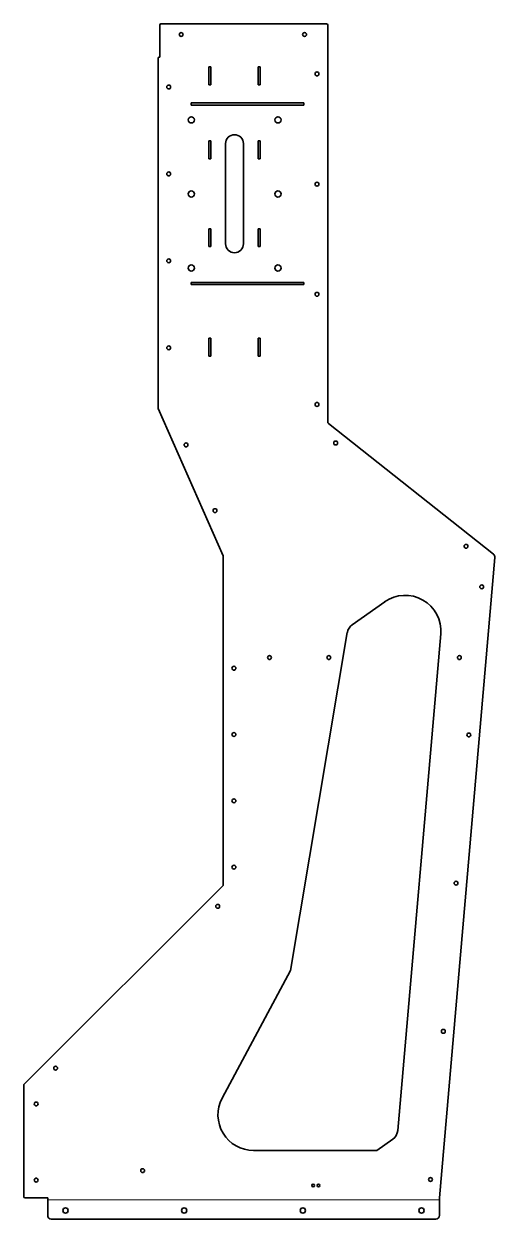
# Model space of a CAD drawing. Header units: inches. Extents: x 0 to 794, y 0 to 2017.
import ezdxf

# ---------------------------------------------------------------- set-up
doc = ezdxf.new("R2010")
doc.units = ezdxf.units.IN
doc.header["$MEASUREMENT"] = 0
doc.linetypes.add('Chain', pattern=[13.68, 9.12, -1.14, 2.28, -1.14])
doc.layers.add('SIMUMAK Bend Centerline (ISO)', color=7, linetype='Chain', lineweight=9)
doc.layers.add('SIMUMAK Visible (ISO)', color=7, linetype='Continuous', lineweight=35)

# ---------------------------------------------------------------- blocks, each defined once
blk = doc.blocks.new('GLD-05-COSTILLAI01_Sheet_3_GLD-05-COSTILLAI01 (desplegada)')
at = {"layer": 'SIMUMAK Bend Centerline (ISO)', "ltscale": 0.263158}
blk.add_line((-418.4, -943.7), (241.9, -943.7), dxfattribs=at)
at = {"layer": 'SIMUMAK Visible (ISO)'}
for p, q in [((-229.4, 1038.8), (-229.4, 984.8)), ((51.6, 1040.8), (-227.4, 1040.8)), ((53.6, 369.1), (53.6, 1038.8)), ((-232.4, 982.8), (-232.4, 394.2)), ((-229.4, 984.8), (-230.4, 984.8)), ((-146.5, 968.2), (-143.4, 968.2)), ((-146.5, 938.1), (-146.5, 968.2)), ((-143.4, 968.2), (-143.4, 938.1)), ((-63.5, 968.2), (-60.4, 968.2)), ((-63.5, 938.1), (-63.5, 968.2)), ((-60.4, 968.2), (-60.4, 938.1)), ((-143.4, 938.1), (-146.5, 938.1)), ((-60.4, 938.1), (-63.5, 938.1)), ((-176.4, 907.7), (13.6, 907.7)), ((-176.4, 903.9), (-176.4, 907.7)), ((13.6, 907.7), (13.6, 903.9)), ((13.6, 903.9), (-176.4, 903.9)), ((-146.5, 843.5), (-143.4, 843.5)), ((-146.5, 813.4), (-146.5, 843.5)), ((-143.4, 843.5), (-143.4, 813.4)), ((-118.5, 669.7), (-118.5, 838.9)), ((-88.5, 838.9), (-88.5, 669.7)), ((-63.5, 843.5), (-60.4, 843.5)), ((-63.5, 813.4), (-63.5, 843.5)), ((-60.4, 843.5), (-60.4, 813.4)), ((-143.4, 813.4), (-146.5, 813.4)), ((-60.4, 813.4), (-63.5, 813.4)), ((-146.5, 695.2), (-143.4, 695.2)), ((-146.5, 665.1), (-146.5, 695.2)), ((-143.4, 695.2), (-143.4, 665.1)), ((-63.5, 695.2), (-60.4, 695.2)), ((-63.5, 665.1), (-63.5, 695.2)), ((-60.4, 695.2), (-60.4, 665.1)), ((-143.4, 665.1), (-146.5, 665.1)), ((-60.4, 665.1), (-63.5, 665.1)), ((-176.4, 604.7), (13.6, 604.7)), ((-176.4, 600.9), (-176.4, 604.7)), ((13.6, 600.9), (-176.4, 600.9)), ((13.6, 604.7), (13.6, 600.9)), ((-146.5, 510.5), (-143.4, 510.5)), ((-146.5, 480.4), (-146.5, 510.5)), ((-143.4, 510.5), (-143.4, 480.4)), ((-63.5, 510.5), (-60.4, 510.5)), ((-63.5, 480.4), (-63.5, 510.5)), ((-60.4, 510.5), (-60.4, 480.4)), ((-143.4, 480.4), (-146.5, 480.4)), ((-60.4, 480.4), (-63.5, 480.4)), ((-231.9, 391.8), (-122.5, 143.1)), ((333.2, 145.8), (54.7, 366.7)), ((-122.4, 142.7), (-122.4, -412.5)), ((242.2, -940.3), (335.4, 140.6)), ((94.8, 26.9), (149.6, 65.6)), ((-9.1, -556.5), (86.6, 13.9)), ((244, 11.5), (171.7, -826.5)), ((-122.7, -413.2), (-458.1, -748.6)), ((-124.3, -772), (-9.1, -556.5)), ((-458.4, -749.3), (-458.4, -938.3)), ((163.3, -841.2), (136.2, -860.3)), ((136.2, -860.3), (-71.4, -860.3)), ((-456.4, -940.3), (-418.4, -940.3)), ((-418.4, -940.3), (-418.4, -970.1)), ((241.7, -947.1), (241.7, -970.1)), ((-412.4, -976.1), (235.7, -976.1))]:
    blk.add_line(p, q, dxfattribs=at)
for centre, radius in [((-193.4, 1022.9), 3.25), ((14.6, 1022.9), 3.25), ((35.5, 956.5), 3.25), ((-214.4, 934.4), 3.25), ((-176.4, 878.9), 5.25), ((-30.4, 878.9), 5.25), ((-214.4, 787.7), 3.25), ((35.5, 770.5), 3.25), ((-176.4, 753.9), 5.25), ((-30.4, 753.9), 5.25), ((-214.4, 641), 3.25), ((-176.4, 628.9), 5.25), ((-30.4, 628.9), 5.25), ((35.5, 584.6), 3.25), ((-214.4, 494.3), 3.25), ((35.5, 398.7), 3.25), ((-185.2, 330.4), 3.25), ((67, 333.6), 3.25), ((-136.4, 219.5), 3.25), ((286.7, 159.3), 3.25), ((313.1, 90.9), 3.25), ((-44.5, -28.5), 3.25), ((55.5, -28.5), 3.25), ((275.5, -28.5), 3.25), ((-104.5, -46.5), 3.25), ((-104.5, -158.4), 3.25), ((291.5, -159.1), 3.25), ((-104.5, -270.3), 3.25), ((-104.5, -382.2), 3.25), ((269.9, -409.2), 3.25), ((-131.8, -448.3), 3.25), ((248.4, -659.2), 3.25), ((-405, -721.4), 3.25), ((-437.8, -781.8), 3.25), ((-437.8, -910.3), 3.25), ((-258.4, -894.3), 3.25), ((226.8, -909.3), 3.25), ((29.1, -919.3), 2.25), ((38.1, -919.3), 2.25), ((-388.4, -961.6), 4.5), ((-188.4, -961.6), 4.5), ((11.6, -961.6), 4.5), ((211.7, -961.6), 4.5)]:
    blk.add_circle(centre, radius, dxfattribs=at)
at = {"layer": 'SIMUMAK Visible (ISO)', "extrusion": (0, 0, -1)}
for centre, radius, start, end in [((227.4, 1038.8), 2, 0, 90), ((-51.6, 1038.8), 2, 90, 180), ((230.4, 982.8), 2, 360, 90), ((103.5, 838.9), 15, 360, 180), ((103.5, 669.7), 15, 180, 360), ((-56.6, 369.1), 3, 308.4299, 360), ((-184.2, 16.6), 60, 54.73, 184.9299), ((-106.4, 10.6), 20, 9.53, 54.73), ((457.4, -749.3), 1, 0, 45), ((-151.8, -824.8), 20, 184.9299, 234.73), ((456.4, -938.3), 2, 270, 360), ((412.4, -970.1), 6, 270, 360), ((-235.7, -970.1), 6, 180, 270)]:
    blk.add_arc(centre, radius, start, end, dxfattribs=at)
at = {"layer": 'SIMUMAK Visible (ISO)'}
for centre, radius, start, end in [((-226.4, 394.2), 6, 180, 203.7495), ((-123.4, 142.7), 1, 0, 23.7495), ((329.4, 141.1), 6, 355.0701, 51.5701), ((-123.4, -412.5), 1, 315, 0), ((-71.4, -800.3), 60, 151.87, 270)]:
    blk.add_arc(centre, radius, start, end, dxfattribs=at)
blk.add_open_spline([(242.2, -940.3), (242, -942.6), (241.8, -944.9), (241.7, -947.1)], degree=3, dxfattribs=at)

msp = doc.modelspace()

# ---------------------------------------------------------------- block references
msp.add_blockref('GLD-05-COSTILLAI01_Sheet_3_GLD-05-COSTILLAI01 (desplegada)', (458.4, 976.1))

doc.saveas('drawing.dxf')
